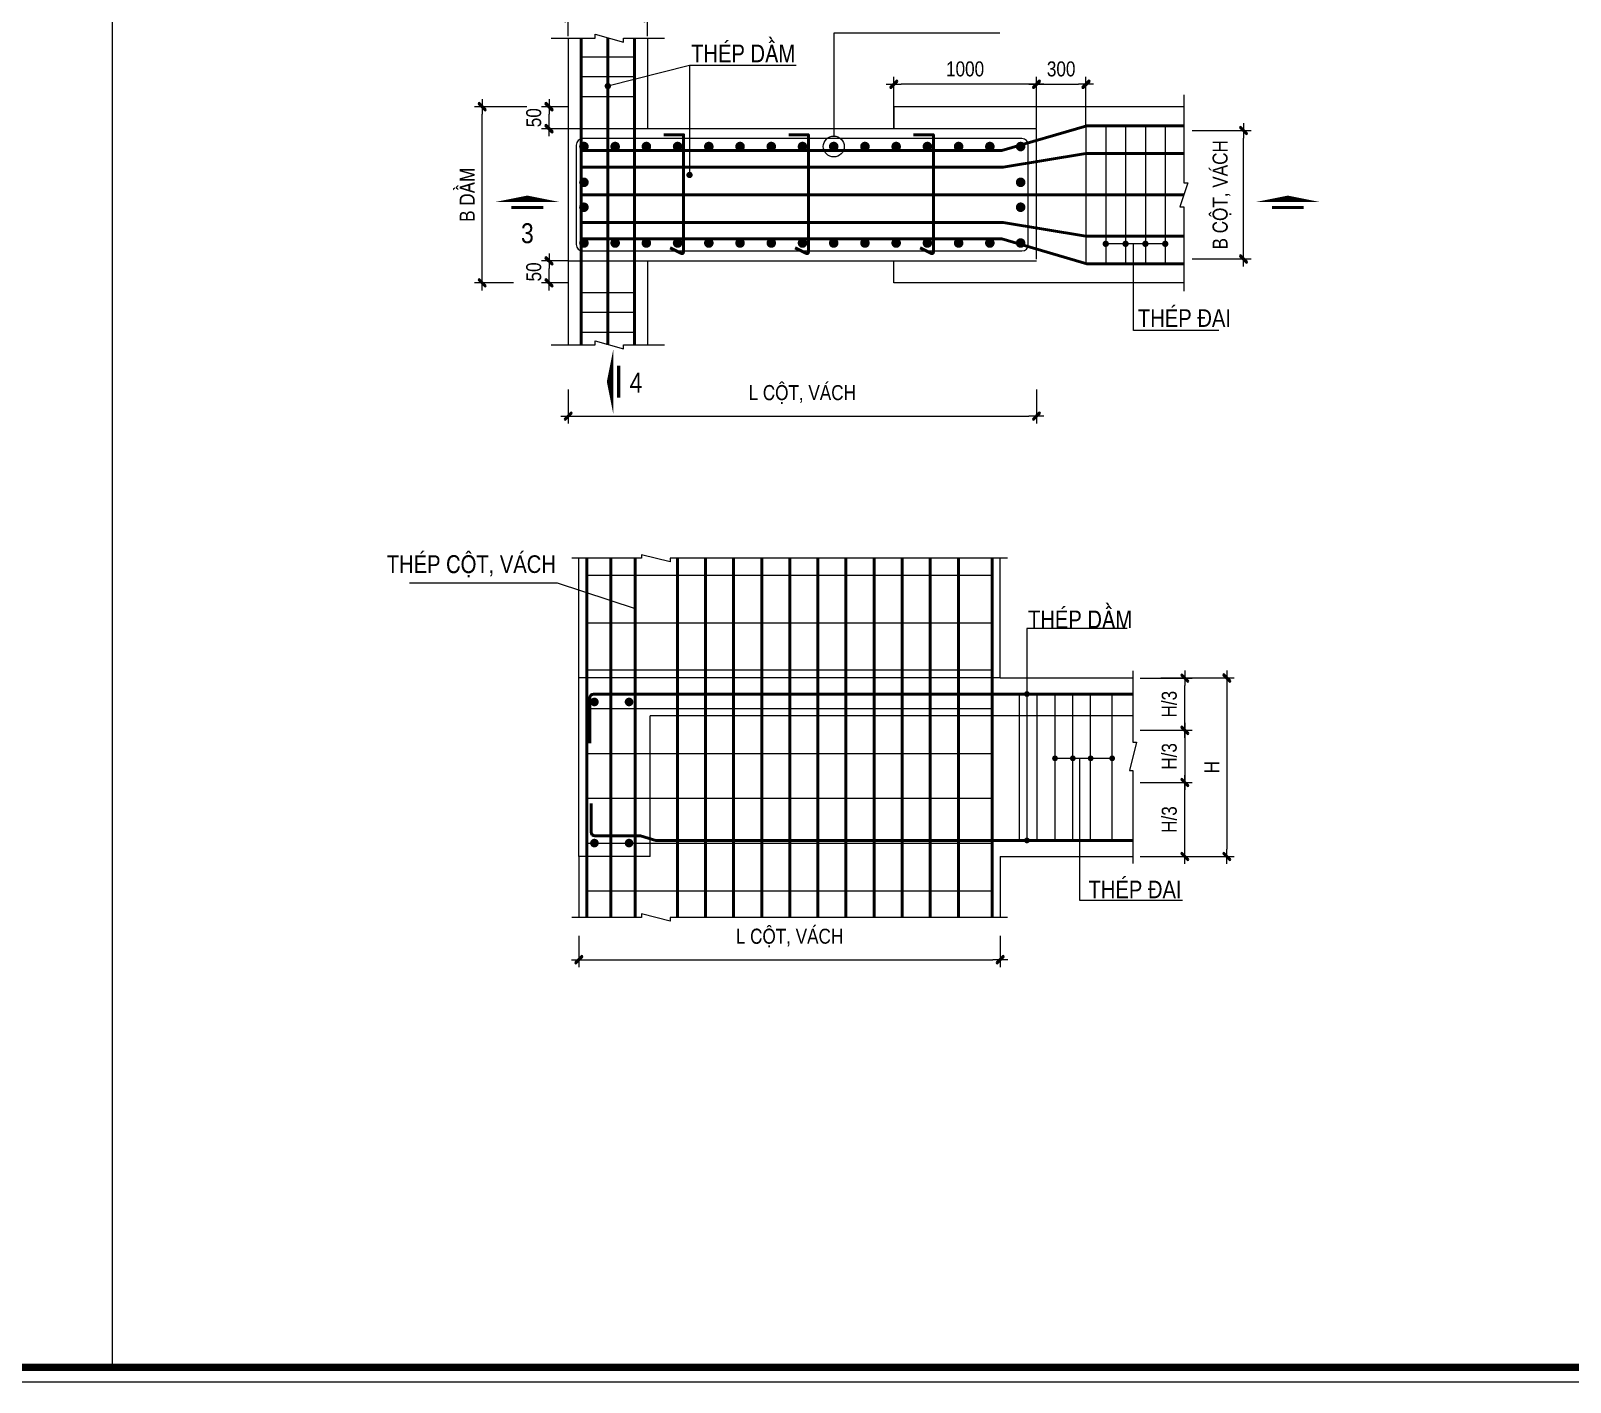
# Model space of a CAD drawing. Header units: millimetres. Extents: x -88960 to 836140, y 175458 to 320791.
# Drawn here: x 184125 to 204716, y 176958 to 195027 of the extents above; entities that cross this region are included whole.
import ezdxf
from ezdxf.enums import TextEntityAlignment as Align

# ---------------------------------------------------------------- set-up
doc = ezdxf.new("R2010")
doc.units = ezdxf.units.MM
doc.header["$LTSCALE"] = 1000
doc.linetypes.add('HIDDEN', pattern=[0.375, 0.25, -0.125])
doc.layers.get('0').update_dxf_attribs({"linetype": 'CONTINUOUS'})
doc.layers.get('DEFPOINTS').update_dxf_attribs({"linetype": 'CONTINUOUS'})
for name, color, linetype, lineweight in [('Ap0314_Kh', 253, 'CONTINUOUS', 15), ('CDAI', 6, 'CONTINUOUS', 25), ('CHUNHO', 1, 'CONTINUOUS', 13), ('CTHEP', 4, 'CONTINUOUS', 50), ('DBAO', 2, 'CONTINUOUS', 13), ('DBao1', 2, 'CONTINUOUS', 9), ('DGIONG', 4, 'CONTINUOUS', 13), ('HATCH', 253, 'CONTINUOUS', 5), ('KTH', 154, 'CONTINUOUS', 15), ('STICK', 1, 'CONTINUOUS', 9), ('TEXT', 1, 'CONTINUOUS', 15)]:
    doc.layers.add(name, color=color, linetype=linetype, lineweight=lineweight)
doc.layers.add('HIDDEN', color=9, linetype='HIDDEN')
doc.styles.add('Star-HelCon', font='VHELVCN_0.TTF')
doc.styles.add('TTP-HelCon', font='VHELVCN_0.TTF')
doc.dimstyles.new('Star-100', dxfattribs={"dimscale": 100, "dimtxt": 2, "dimasz": 1, "dimexe": 1, "dimexo": 0.0625, "dimgap": 0.09, "dimtad": 0, "dimtoh": 1, "dimdec": 4, "dimrnd": 1, "dimdsep": 46, "dimtxsty": 'Star-HelCon', "dimblk": 'Stick', "dimcen": 0.09, "dimdle": 1.5, "dimclrd": 256, "dimclre": 256, "dimclrt": 7, "dimadec": 0, "dimazin": 0, "dimtfac": 1, "dimtdec": 4, "dimtix": 1, "dimtmove": 0, "dimatfit": 3, "dimfxl": 0.18, "dimtvp": 1, "dimtolj": 1, "dimtzin": 0, "dimarcsym": 2})

# ---------------------------------------------------------------- blocks, each defined once
blk = doc.blocks.new('Stick')
at = {"layer": 'STICK'}
h = blk.add_hatch(color=256, dxfattribs=at)
edge = h.paths.add_edge_path()
edge.add_line((0.3, 0.5), (-0.5, -0.3))
edge.add_arc((-0.4, -0.4), 0.141, 135, 315)
edge.add_line((-0.3, -0.5), (0.5, 0.3))
edge.add_arc((0.4, 0.4), 0.141, 315, 495)
blk.add_line((1, 0), (-1, 0), dxfattribs=at)
blk.add_lwpolyline([(0.3, 0.5), (-0.5, -0.3, 1), (-0.3, -0.5), (0.5, 0.3, 1), (0.3, 0.5, 1)], format="xyb", dxfattribs=at)
blk = doc.blocks.new('*D808')
at = {"layer": 'DEFPOINTS', "color": 0, "transparency": 16777216}
for p in [(190162, 194012), (190768, 194012), (190588, 191656)]:
    blk.add_point(p, dxfattribs=at)
at = {"layer": 'KTH', "lineweight": -2, "transparency": 16777216}
for p, q in [((190761, 194012), (190062, 194012)), ((190162, 191756), (190162, 193912)), ((190582, 191656), (190062, 191656))]:
    blk.add_line(p, q, dxfattribs=at)
at = {"layer": 'KTH', "lineweight": -2, "transparency": 16777216, "xscale": 100, "yscale": 100, "zscale": 100}
for p, rotation in [((190162, 194012), 90), ((190162, 191656), 270)]:
    blk.add_blockref('Stick', p, dxfattribs=dict(at, rotation=rotation))
at = {"layer": 'KTH', "color": 7, "transparency": 16777216, "insert": (189962, 192834), "char_height": 200, "attachment_point": 5, "rotation": 90, "style": 'Star-HelCon'}
blk.add_mtext('\\A1;B DAÀM', dxfattribs=at)
blk = doc.blocks.new('*D809')
at = {"layer": 'DEFPOINTS', "color": 0, "transparency": 16777216}
for p in [(199653, 193693), (200347, 193693), (199653, 191976)]:
    blk.add_point(p, dxfattribs=at)
at = {"layer": 'KTH', "lineweight": -2, "transparency": 16777216}
for p, q in [((199660, 193693), (200447, 193693)), ((200347, 192076), (200347, 193593)), ((199660, 191976), (200447, 191976))]:
    blk.add_line(p, q, dxfattribs=at)
at = {"layer": 'KTH', "lineweight": -2, "transparency": 16777216, "xscale": 100, "yscale": 100, "zscale": 100}
for p, rotation in [((200347, 193693), 90), ((200347, 191976), 270)]:
    blk.add_blockref('Stick', p, dxfattribs=dict(at, rotation=rotation))
at = {"layer": 'KTH', "color": 7, "transparency": 16777216, "insert": (200058, 192834), "char_height": 200, "attachment_point": 5, "rotation": 90, "style": 'Star-HelCon'}
blk.add_mtext('\\A1;B COÄT, VAÙCH', dxfattribs=at)
blk = doc.blocks.new('*D810')
at = {"layer": 'DEFPOINTS', "color": 0, "transparency": 16777216}
for p in [(191313, 190237), (197576, 190237), (197576, 189875)]:
    blk.add_point(p, dxfattribs=at)
at = {"layer": 'KTH', "lineweight": -2, "transparency": 16777216}
for p, q in [((191313, 190230), (191313, 189775)), ((197576, 190230), (197576, 189775)), ((191413, 189875), (197476, 189875))]:
    blk.add_line(p, q, dxfattribs=at)
at = {"layer": 'KTH', "lineweight": -2, "transparency": 16777216, "xscale": 100, "yscale": 100, "zscale": 100, "rotation": 180}
blk.add_blockref('Stick', (191313, 189875), dxfattribs=at)
at = {"layer": 'KTH', "lineweight": -2, "transparency": 16777216, "xscale": 100, "yscale": 100, "zscale": 100}
blk.add_blockref('Stick', (197576, 189875), dxfattribs=at)
at = {"layer": 'KTH', "color": 7, "transparency": 16777216, "insert": (194444, 190164), "char_height": 200, "attachment_point": 5, "style": 'Star-HelCon'}
blk.add_mtext('\\A1;L COÄT, VAÙCH', dxfattribs=at)
blk = doc.blocks.new('*D811')
at = {"layer": 'DEFPOINTS', "color": 0, "transparency": 16777216}
for p in [(192374, 195201), (191313, 194948), (192374, 194948)]:
    blk.add_point(p, dxfattribs=at)
at = {"layer": 'KTH', "lineweight": -2, "transparency": 16777216}
for p, q in [((191313, 194954), (191313, 195301)), ((192374, 194954), (192374, 195301)), ((191413, 195201), (192274, 195201))]:
    blk.add_line(p, q, dxfattribs=at)
at = {"layer": 'KTH', "lineweight": -2, "transparency": 16777216, "xscale": 100, "yscale": 100, "zscale": 100, "rotation": 180}
blk.add_blockref('Stick', (191313, 195201), dxfattribs=at)
at = {"layer": 'KTH', "lineweight": -2, "transparency": 16777216, "xscale": 100, "yscale": 100, "zscale": 100}
blk.add_blockref('Stick', (192374, 195201), dxfattribs=at)
at = {"layer": 'KTH', "color": 7, "transparency": 16777216, "insert": (191843, 195401), "char_height": 200, "attachment_point": 5, "style": 'Star-HelCon'}
blk.add_mtext('\\A1;B DAÀM', dxfattribs=at)
blk = doc.blocks.new('*D812')
at = {"layer": 'DEFPOINTS', "color": 0, "transparency": 16777216}
for p in [(198958, 186372), (199561, 186372), (198958, 185674)]:
    blk.add_point(p, dxfattribs=at)
at = {"layer": 'KTH', "lineweight": -2, "transparency": 16777216}
for p, q in [((198964, 186372), (199661, 186372)), ((199561, 185774), (199561, 186272)), ((198964, 185674), (199661, 185674))]:
    blk.add_line(p, q, dxfattribs=at)
at = {"layer": 'KTH', "lineweight": -2, "transparency": 16777216, "xscale": 100, "yscale": 100, "zscale": 100}
for p, rotation in [((199561, 186372), 90), ((199561, 185674), 270)]:
    blk.add_blockref('Stick', p, dxfattribs=dict(at, rotation=rotation))
at = {"layer": 'KTH', "color": 7, "transparency": 16777216, "insert": (199354, 186023), "char_height": 200, "attachment_point": 5, "rotation": 90, "style": 'Star-HelCon'}
blk.add_mtext('\\A1;H/3', dxfattribs=at)
blk = doc.blocks.new('*D813')
at = {"layer": 'DEFPOINTS', "color": 0, "transparency": 16777216}
for p in [(199233, 186374), (199233, 183987), (200123, 183987)]:
    blk.add_point(p, dxfattribs=at)
at = {"layer": 'KTH', "lineweight": -2, "transparency": 16777216}
for p, q in [((199239, 186374), (200223, 186374)), ((200123, 186274), (200123, 184087)), ((199239, 183987), (200223, 183987))]:
    blk.add_line(p, q, dxfattribs=at)
at = {"layer": 'KTH', "lineweight": -2, "transparency": 16777216, "xscale": 100, "yscale": 100, "zscale": 100}
for p, rotation in [((200123, 186374), 90), ((200123, 183987), 270)]:
    blk.add_blockref('Stick', p, dxfattribs=dict(at, rotation=rotation))
at = {"layer": 'KTH', "color": 7, "transparency": 16777216, "insert": (199923, 185180), "char_height": 200, "attachment_point": 5, "rotation": 90, "style": 'Star-HelCon'}
blk.add_mtext('\\A1;H', dxfattribs=at)
blk = doc.blocks.new('*D814')
at = {"layer": 'DEFPOINTS', "color": 0, "transparency": 16777216}
for p in [(198958, 185674), (198958, 184976), (199561, 184976)]:
    blk.add_point(p, dxfattribs=at)
at = {"layer": 'KTH', "lineweight": -2, "transparency": 16777216}
for p, q in [((198964, 185674), (199661, 185674)), ((199561, 185574), (199561, 185076)), ((198964, 184976), (199661, 184976))]:
    blk.add_line(p, q, dxfattribs=at)
at = {"layer": 'KTH', "lineweight": -2, "transparency": 16777216, "xscale": 100, "yscale": 100, "zscale": 100}
for p, rotation in [((199561, 185674), 90), ((199561, 184976), 270)]:
    blk.add_blockref('Stick', p, dxfattribs=dict(at, rotation=rotation))
at = {"layer": 'KTH', "color": 7, "transparency": 16777216, "insert": (199354, 185325), "char_height": 200, "attachment_point": 5, "rotation": 90, "style": 'Star-HelCon'}
blk.add_mtext('\\A1;H/3', dxfattribs=at)
blk = doc.blocks.new('*D815')
at = {"layer": 'DEFPOINTS', "color": 0, "transparency": 16777216}
for p in [(198958, 184976), (199561, 184976), (198958, 183987)]:
    blk.add_point(p, dxfattribs=at)
at = {"layer": 'KTH', "lineweight": -2, "transparency": 16777216}
for p, q in [((198964, 184976), (199661, 184976)), ((199561, 184087), (199561, 184876)), ((198964, 183987), (199661, 183987))]:
    blk.add_line(p, q, dxfattribs=at)
at = {"layer": 'KTH', "lineweight": -2, "transparency": 16777216, "xscale": 100, "yscale": 100, "zscale": 100}
for p, rotation in [((199561, 184976), 90), ((199561, 183987), 270)]:
    blk.add_blockref('Stick', p, dxfattribs=dict(at, rotation=rotation))
at = {"layer": 'KTH', "color": 7, "transparency": 16777216, "insert": (199354, 184481), "char_height": 200, "attachment_point": 5, "rotation": 90, "style": 'Star-HelCon'}
blk.add_mtext('\\A1;H/3', dxfattribs=at)
blk = doc.blocks.new('DauCat1')
at = {"layer": 'DBao1'}
blk.add_lwpolyline([(0, -150, 0, 800, 0), (0, -70, 800, 800, 0)], format="xyseb", dxfattribs=at)
at = {"layer": 'DBao1', "const_width": 40}
blk.add_lwpolyline([(-200, 0), (200, 0)], dxfattribs=at)
blk = doc.blocks.new('*D816')
at = {"layer": 'DEFPOINTS', "color": 0, "transparency": 16777216}
for p in [(191456, 182933), (197092, 182933), (197092, 182607)]:
    blk.add_point(p, dxfattribs=at)
at = {"layer": 'KTH', "lineweight": -2, "transparency": 16777216}
for p, q in [((191456, 182926), (191456, 182507)), ((197092, 182926), (197092, 182507)), ((191556, 182607), (196992, 182607))]:
    blk.add_line(p, q, dxfattribs=at)
at = {"layer": 'KTH', "lineweight": -2, "transparency": 16777216, "xscale": 100, "yscale": 100, "zscale": 100, "rotation": 180}
blk.add_blockref('Stick', (191456, 182607), dxfattribs=at)
at = {"layer": 'KTH', "lineweight": -2, "transparency": 16777216, "xscale": 100, "yscale": 100, "zscale": 100}
blk.add_blockref('Stick', (197092, 182607), dxfattribs=at)
at = {"layer": 'KTH', "color": 7, "transparency": 16777216, "insert": (194274, 182896), "char_height": 200, "attachment_point": 5, "style": 'Star-HelCon'}
blk.add_mtext('\\A1;L COÄT, VAÙCH', dxfattribs=at)
blk = doc.blocks.new('*D838')
at = {"layer": 'DEFPOINTS', "color": 0, "transparency": 16777216}
for p in [(198239, 194312), (197576, 193718), (198239, 193758)]:
    blk.add_point(p, dxfattribs=at)
at = {"layer": 'KTH', "lineweight": -2, "transparency": 16777216}
for p, q in [((197576, 193724), (197576, 194412)), ((198239, 193764), (198239, 194412)), ((197676, 194312), (198139, 194312))]:
    blk.add_line(p, q, dxfattribs=at)
at = {"layer": 'KTH', "lineweight": -2, "transparency": 16777216, "xscale": 100, "yscale": 100, "zscale": 100, "rotation": 180}
blk.add_blockref('Stick', (197576, 194312), dxfattribs=at)
at = {"layer": 'KTH', "lineweight": -2, "transparency": 16777216, "xscale": 100, "yscale": 100, "zscale": 100}
blk.add_blockref('Stick', (198239, 194312), dxfattribs=at)
at = {"layer": 'KTH', "color": 7, "transparency": 16777216, "insert": (197907, 194516), "char_height": 200, "attachment_point": 5, "style": 'Star-HelCon'}
blk.add_mtext('\\A1;300', dxfattribs=at)
blk = doc.blocks.new('*D817')
at = {"layer": 'DEFPOINTS', "color": 0, "transparency": 16777216}
for p in [(191057, 191950), (191313, 191950), (191313, 191656)]:
    blk.add_point(p, dxfattribs=at)
at = {"layer": 'KTH', "lineweight": -2, "transparency": 16777216}
for p, q in [((191307, 191950), (190957, 191950)), ((191057, 191756), (191057, 191850)), ((191307, 191656), (190957, 191656))]:
    blk.add_line(p, q, dxfattribs=at)
at = {"layer": 'KTH', "lineweight": -2, "transparency": 16777216, "xscale": 100, "yscale": 100, "zscale": 100}
for p, rotation in [((191057, 191950), 90), ((191057, 191656), 270)]:
    blk.add_blockref('Stick', p, dxfattribs=dict(at, rotation=rotation))
at = {"layer": 'KTH', "color": 7, "transparency": 16777216, "insert": (190853, 191803), "char_height": 200, "attachment_point": 5, "rotation": 90, "style": 'Star-HelCon'}
blk.add_mtext('\\A1;50', dxfattribs=at)
blk = doc.blocks.new('*D839')
at = {"layer": 'DEFPOINTS', "color": 0, "transparency": 16777216}
for p in [(191057, 194012), (191313, 194012), (191313, 193718)]:
    blk.add_point(p, dxfattribs=at)
at = {"layer": 'KTH', "lineweight": -2, "transparency": 16777216}
for p, q in [((191307, 194012), (190957, 194012)), ((191057, 193818), (191057, 193912)), ((191307, 193718), (190957, 193718))]:
    blk.add_line(p, q, dxfattribs=at)
at = {"layer": 'KTH', "lineweight": -2, "transparency": 16777216, "xscale": 100, "yscale": 100, "zscale": 100}
for p, rotation in [((191057, 194012), 90), ((191057, 193718), 270)]:
    blk.add_blockref('Stick', p, dxfattribs=dict(at, rotation=rotation))
at = {"layer": 'KTH', "color": 7, "transparency": 16777216, "insert": (190853, 193865), "char_height": 200, "attachment_point": 5, "rotation": 90, "style": 'Star-HelCon'}
blk.add_mtext('\\A1;50', dxfattribs=at)
blk = doc.blocks.new('*D840')
at = {"layer": 'DEFPOINTS', "color": 0, "transparency": 16777216}
for p in [(195668, 194312), (195668, 193718), (197576, 193718)]:
    blk.add_point(p, dxfattribs=at)
at = {"layer": 'KTH', "lineweight": -2, "transparency": 16777216}
for p, q in [((195668, 193724), (195668, 194412)), ((197576, 193724), (197576, 194412)), ((197476, 194312), (195768, 194312))]:
    blk.add_line(p, q, dxfattribs=at)
at = {"layer": 'KTH', "lineweight": -2, "transparency": 16777216, "xscale": 100, "yscale": 100, "zscale": 100, "rotation": 180}
blk.add_blockref('Stick', (195668, 194312), dxfattribs=at)
at = {"layer": 'KTH', "lineweight": -2, "transparency": 16777216, "xscale": 100, "yscale": 100, "zscale": 100}
blk.add_blockref('Stick', (197576, 194312), dxfattribs=at)
at = {"layer": 'KTH', "color": 7, "transparency": 16777216, "insert": (196622, 194516), "char_height": 200, "attachment_point": 5, "style": 'Star-HelCon'}
blk.add_mtext('\\A1;1000', dxfattribs=at)
blk = doc.blocks.new('CHG_XX_Khung ten')
blk.add_lwpolyline([(15, 579), (826, 579), (826, 15), (15, 15)], close=True)
at = {"color": 4, "linetype": 'Continuous', "const_width": 1}
blk.add_lwpolyline([(17, 577), (824, 577), (824, 17), (17, 17)], close=True, dxfattribs=at)

msp = doc.modelspace()

# ---------------------------------------------------------------- linework, layer by layer
at = {"layer": 'CDAI'}
for p, q in [((192201.25855, 194675.36985), (191485.6788, 194675.36985)), ((192201.25855, 194410.18485), (191485.6788, 194410.18485)), ((192201.25855, 194144.99985), (191485.6788, 194144.99985)), ((197382.36552, 193584.76131), (191506.31606, 193584.76131)), ((191421.06927, 193499.51452), (191421.06927, 192168.83768)), ((197467.61231, 192168.83768), (197467.61231, 193499.51452)), ((191506.31606, 192083.5909), (197382.36552, 192083.5909)), ((192201.25855, 191523.35236), (191485.6788, 191523.35236)), ((192201.25855, 191258.16736), (191485.6788, 191258.16736)), ((192201.25855, 190992.98236), (191485.6788, 190992.98236))]:
    msp.add_line(p, q, dxfattribs=at)
at = {"layer": 'CDAI', "ltscale": 5}
for p, q in [((198238.54541, 193758.20204), (198238.54541, 191913.37762)), ((198503.73041, 193758.20204), (198503.73041, 191910.15016)), ((198768.91541, 193758.20204), (198768.91541, 191910.15016)), ((199034.10041, 193758.20204), (199034.10041, 191910.15016)), ((199299.28541, 193758.20204), (199299.28541, 191910.15016)), ((191563.02384, 187750.23442), (196985.73205, 187750.23442)), ((191563.02384, 187109.11143), (196985.73205, 187109.11143)), ((191563.02384, 186483.96992), (196985.73205, 186483.96992)), ((197347.79257, 184201.69213), (197347.79257, 186158.75743)), ((197586.27824, 184201.69213), (197586.27824, 186158.75743)), ((197824.7639, 184201.69213), (197824.7639, 186158.75743)), ((198063.24957, 184201.69213), (198063.24957, 186158.75743)), ((198301.73524, 184201.69213), (198301.73524, 186158.75743)), ((198589.44313, 184201.69213), (198589.44313, 186158.75743)), ((191563.02384, 185964.23686), (196985.73205, 185964.23686)), ((191563.02384, 185364.84542), (196985.73205, 185364.84542)), ((191563.02384, 184765.45397), (196985.73205, 184765.45397)), ((191563.02384, 184166.06253), (196985.73205, 184166.06253)), ((191563.02384, 183529.66864), (196985.73205, 183529.66864))]:
    msp.add_line(p, q, dxfattribs=at)
at = {"layer": 'CDAI'}
for centre, start, end in [((191506.31606, 193499.51452), 90, 180), ((197382.36552, 193499.51452), 0, 90), ((191506.31606, 192168.83768), 180, 270), ((197382.36552, 192168.83768), 270, 0)]:
    msp.add_arc(centre, 85.24678, start, end, dxfattribs=at)
at = {"layer": 'CTHEP'}
for p, q in [((191485.6788, 194927.00761), (191485.6788, 190827.25286)), ((191843.46867, 194927.00761), (191843.46867, 190827.25286)), ((192201.25855, 194927.00761), (192201.25855, 190827.25286)), ((198248.63199, 193758.20204), (197114.11952, 193424.68535)), ((199548.17793, 193758.20204), (198248.63199, 193758.20204)), ((197114.11952, 193424.68535), (191485.6788, 193424.68535)), ((198238.54541, 193386.94304), (197131.41618, 193205.4351)), ((199548.17793, 193386.94304), (198238.54541, 193386.94304)), ((197131.41618, 193205.4351), (191485.6788, 193205.4351)), ((199548.17793, 192834.1761), (191485.6788, 192834.1761)), ((197131.41618, 192462.9171), (191485.6788, 192462.9171)), ((198238.54541, 192281.40916), (197131.41618, 192462.9171)), ((197114.11952, 192243.66686), (191485.6788, 192243.66686)), ((198248.63199, 191910.15016), (197114.11952, 192243.66686)), ((199548.17793, 192281.40916), (198238.54541, 192281.40916)), ((199548.17793, 191910.15016), (198248.63199, 191910.15016)), ((198867.83137, 186158.75743), (191650.98987, 186158.75743)), ((191603.25657, 186111.02413), (191603.25657, 185503.91665)), ((191621.16527, 184312.08187), (191621.16527, 184696.7891)), ((191668.89857, 184264.34857), (192281.12812, 184264.34857)), ((192486.6702, 184201.69213), (192281.12812, 184264.34857)), ((192486.6702, 184201.69213), (198867.83137, 184201.69213))]:
    msp.add_line(p, q, dxfattribs=at)
for points in [[(192678.80507, 192125.42351), (192821.433, 192051.56514, 0.6250265827), (192856.14504, 192068.48562), (192856.14504, 193636.71225), (192592.37931, 193636.71225)], [(194349.44077, 192125.42351), (194492.0687, 192051.56514, 0.6250265827), (194526.78074, 192068.48562), (194526.78074, 193636.71225), (194263.01501, 193636.71225)], [(196020.07647, 192125.42351), (196162.7044, 192051.56514, 0.6250265827), (196197.41643, 192068.48562), (196197.41643, 193636.71225), (195933.65071, 193636.71225)]]:
    msp.add_lwpolyline(points, format="xyb", dxfattribs=at)
for points, const_width in [([(191555.59406, 193479.29223, 1), (191491.65897, 193479.29223, 1)], 63.93509), ([(191973.25298, 193479.29223, 1), (191909.31789, 193479.29223, 1)], 63.93509), ([(192390.91191, 193479.29223, 1), (192326.97682, 193479.29223, 1)], 63.93509), ([(192808.57083, 193479.29223, 1), (192744.63574, 193479.29223, 1)], 63.93509), ([(193226.22976, 193479.29223, 1), (193162.29467, 193479.29223, 1)], 63.93509), ([(193643.88868, 193479.29223, 1), (193579.95359, 193479.29223, 1)], 63.93509), ([(194061.54761, 193479.29223, 1), (193997.61252, 193479.29223, 1)], 63.93509), ([(194479.20653, 193479.29223, 1), (194415.27144, 193479.29223, 1)], 63.93509), ([(194896.86545, 193479.29223, 1), (194832.93037, 193479.29223, 1)], 63.93509), ([(195314.52438, 193479.29223, 1), (195250.58929, 193479.29223, 1)], 63.93509), ([(195732.1833, 193479.29223, 1), (195668.24822, 193479.29223, 1)], 63.93509), ([(196149.84223, 193479.29223, 1), (196085.90714, 193479.29223, 1)], 63.93509), ([(196567.50115, 193479.29223, 1), (196503.56607, 193479.29223, 1)], 63.93509), ([(196985.16008, 193479.29223, 1), (196921.22499, 193479.29223, 1)], 63.93509), ([(197333.08752, 193479.29223, -1), (197397.02261, 193479.29223, -1)], 63.93509), ([(191555.59406, 193000.67598, 1), (191491.65897, 193000.67598, 1)], 63.93509), ([(197333.08752, 193000.67598, -1), (197397.02261, 193000.67598, -1)], 63.93509), ([(191555.59406, 192667.67623, -1), (191491.65897, 192667.67623, -1)], 63.93509), ([(197333.08752, 192667.67623, 1), (197397.02261, 192667.67623, 1)], 63.93509), ([(191555.59406, 192189.05997, -1), (191491.65897, 192189.05997, -1)], 63.93509), ([(191973.25298, 192189.05997, -1), (191909.31789, 192189.05997, -1)], 63.93509), ([(192390.91191, 192189.05997, -1), (192326.97682, 192189.05997, -1)], 63.93509), ([(192808.57083, 192189.05997, -1), (192744.63574, 192189.05997, -1)], 63.93509), ([(193226.22976, 192189.05997, -1), (193162.29467, 192189.05997, -1)], 63.93509), ([(193643.88868, 192189.05997, -1), (193579.95359, 192189.05997, -1)], 63.93509), ([(194061.54761, 192189.05997, -1), (193997.61252, 192189.05997, -1)], 63.93509), ([(194479.20653, 192189.05997, -1), (194415.27144, 192189.05997, -1)], 63.93509), ([(194896.86545, 192189.05997, -1), (194832.93037, 192189.05997, -1)], 63.93509), ([(195314.52438, 192189.05997, -1), (195250.58929, 192189.05997, -1)], 63.93509), ([(195732.1833, 192189.05997, -1), (195668.24822, 192189.05997, -1)], 63.93509), ([(196149.84223, 192189.05997, -1), (196085.90714, 192189.05997, -1)], 63.93509), ([(196567.50115, 192189.05997, -1), (196503.56607, 192189.05997, -1)], 63.93509), ([(196985.16008, 192189.05997, -1), (196921.22499, 192189.05997, -1)], 63.93509), ([(197333.08752, 192189.05997, 1), (197397.02261, 192189.05997, 1)], 63.93509), ([(191692.66616, 186052.92158, 1), (191635.12458, 186052.92158, 1)], 57.54158), ([(192155.82457, 186052.92158, 1), (192098.28299, 186052.92158, 1)], 57.54158), ([(191692.66616, 184166.06253, 1), (191635.12458, 184166.06253, 1)], 57.54158), ([(192155.82457, 184166.06253, 1), (192098.28299, 184166.06253, 1)], 57.54158)]:
    msp.add_lwpolyline(points, format="xyb", close=True, dxfattribs=dict(at, const_width=const_width))
for points in [[(191563.02384, 187974.35784), (191563.02384, 183171.33675)], [(191885.03473, 187974.35784), (191885.03473, 183171.33675)], [(192207.04562, 187974.35784), (192207.04562, 183171.33675)], [(192773.41419, 187974.35784), (192773.41419, 183171.33675)], [(193149.30723, 187974.35784), (193149.30723, 183171.33675)], [(193525.20026, 187974.35784), (193525.20026, 183171.33675)], [(193901.09329, 187974.35784), (193901.09329, 183171.33675)], [(194276.98632, 187974.35784), (194276.98632, 183171.33675)], [(194652.87935, 187974.35784), (194652.87935, 183171.33675)], [(195028.77239, 187974.35784), (195028.77239, 183171.33675)], [(195404.66542, 187974.35784), (195404.66542, 183171.33675)], [(195780.55845, 187974.35784), (195780.55845, 183171.33675)], [(196156.45148, 187974.35784), (196156.45148, 183171.33675)], [(196532.34452, 187974.35784), (196532.34452, 183171.33675)], [(196985.73205, 187974.35784), (196985.73205, 183171.33675)]]:
    msp.add_lwpolyline(points, dxfattribs=at)
for centre, start, end in [((191650.98987, 186111.02413), 90, 180), ((191668.89857, 184312.08187), 180, 270)]:
    msp.add_arc(centre, 47.7333, start, end, dxfattribs=at)
at = {"layer": 'DBAO'}
for p, q in [((185211.62186, 233158.03182), (185211.62186, 177157.92235)), ((191313.09867, 194927.00761), (191313.09867, 194012.40735)), ((192373.83867, 194927.00761), (192373.83867, 193718.07181)), ((191313.09867, 194012.40735), (191313.09867, 191655.94486)), ((192373.83867, 191950.2804), (192373.83867, 190827.25286)), ((195668.38788, 191655.94486), (195668.38788, 191950.2804)), ((191313.09867, 191655.94486), (191313.09867, 190827.25286)), ((199548.17793, 191655.94486), (195668.38788, 191655.94486)), ((191456.26004, 183986.89228), (191456.26004, 186373.55728)), ((197092.49585, 186373.55728), (198867.83137, 186373.55728)), ((197092.49585, 183986.89228), (198867.83137, 183986.89228))]:
    msp.add_line(p, q, dxfattribs=at)
for points in [[(191084.69386, 194927.00761), (191672.76135, 194927.00761), (191672.76135, 194980.04461), (192051.65827, 194873.97061), (192051.65827, 194927.00761), (192600.10566, 194927.00761)], [(199548.17793, 194012.40735), (195668.38788, 194012.40735), (195668.38788, 193718.07181)], [(199548.17793, 194170.29456), (199548.17793, 192994.15956), (199601.21493, 192994.15956), (199495.14093, 192674.19265), (199548.17793, 192674.19265), (199548.17793, 191544.14761)], [(191084.69386, 190827.25286), (191672.76135, 190827.25286), (191672.76135, 190880.28986), (192051.65827, 190774.21586), (192051.65827, 190827.25286), (192600.10566, 190827.25286)], [(197187.96245, 187974.35784), (192675.3124, 187974.35784), (192675.3124, 187926.62454), (192293.446, 188022.09114), (192293.446, 187974.35784), (191360.79344, 187974.35784)], [(191456.26004, 186373.55728), (191456.26004, 186373.55728), (191456.26004, 187974.35784)], [(197092.49585, 186373.55728), (197092.49585, 187974.35784)], [(198867.83137, 186469.02388), (198867.83137, 185516.44689), (198915.56467, 185516.44689), (198820.09807, 185134.58049), (198867.83137, 185134.58049), (198867.83137, 183891.42568)], [(191456.26004, 183986.89228), (191456.26004, 183171.33675)], [(197092.49585, 183986.89228), (197092.49585, 183171.33675)], [(197187.96245, 183171.33675), (192675.3124, 183171.33675), (192675.3124, 183123.60345), (192293.446, 183219.07005), (192293.446, 183171.33675), (191360.79344, 183171.33675)]]:
    msp.add_lwpolyline(points, dxfattribs=at)
at = {"layer": 'DBAO', "linetype": 'HIDDEN', "ltscale": 2000}
msp.add_lwpolyline([(197575.58291, 191975.6203), (197575.58291, 193718.07181), (191313.09867, 193718.07181), (191313.09867, 191950.2804), (197575.58291, 191950.2804)], dxfattribs=at)
at = {"layer": 'DGIONG'}
for p, q in [((192936.01267, 194563.39831), (191843.46867, 194287.28616)), ((192936.01267, 194563.39831), (192936.01267, 193099.2931)), ((199299.28541, 192178.41465), (198503.93133, 192178.41465)), ((191163.87992, 187644.42517), (192207.04562, 187301.30167)), ((197449.27048, 187034.99042), (197449.27048, 184189.7043)), ((198589.44313, 185299.13644), (197824.7639, 185299.13644))]:
    msp.add_line(p, q, dxfattribs=at)
at = {"layer": 'DGIONG', "linetype": 'ByBlock'}
for p, q in [((189192.05415, 187644.42517), (191163.87992, 187644.42517)), ((198788.7067, 187034.99042), (197449.27048, 187034.99042))]:
    msp.add_line(p, q, dxfattribs=at)
for points in [[(197087.27048, 194993.16525), (194865.67899, 194993.16525), (194865.67899, 193619.10371)], [(194360.49373, 194563.39831), (192936.01267, 194563.39831)], [(200017.77816, 191020.363), (198874.06176, 191020.363), (198874.06176, 192178.41465)], [(199529.62089, 183400.21391), (198157.88129, 183400.21391), (198157.88129, 185299.13644)]]:
    msp.add_lwpolyline(points, dxfattribs=at)
at = {"layer": 'DGIONG'}
for points, const_width in [([(191822.25387, 194287.28616, 1), (191864.68347, 194287.28616, 1)], 42.4296), ([(192957.22747, 193099.2931, -1), (192914.79787, 193099.2931, -1)], 42.4296), ([(198482.51561, 192178.41465, 1), (198524.94521, 192178.41465, 1)], 42.4296), ([(198747.70061, 192178.41465, 1), (198790.13021, 192178.41465, 1)], 42.4296), ([(199012.68468, 192178.41465, 1), (199055.11428, 192178.41465, 1)], 42.4296), ([(199278.07061, 192178.41465, 1), (199320.50021, 192178.41465, 1)], 42.4296), ([(197430.17716, 186158.75743, 1), (197468.3638, 186158.75743, 1)], 38.18664), ([(197805.67058, 185299.13644, 1), (197843.85722, 185299.13644, 1)], 38.18664), ([(198044.15625, 185299.13644, 1), (198082.34289, 185299.13644, 1)], 38.18664), ([(198282.64192, 185299.13644, 1), (198320.82856, 185299.13644, 1)], 38.18664), ([(198570.34981, 185299.13644, 1), (198608.53645, 185299.13644, 1)], 38.18664), ([(197430.17716, 184201.69213, 1), (197468.3638, 184201.69213, 1)], 38.18664)]:
    msp.add_lwpolyline(points, format="xyb", close=True, dxfattribs=dict(at, const_width=const_width))
msp.add_circle((194865.67899, 193479.29223), 139.81147, dxfattribs=at)
at = {"layer": 'HIDDEN', "ltscale": 1000}
for p, q in [((197092.49585, 186373.55728), (191456.26004, 186373.55728)), ((198867.83137, 185868.80651), (192410.92604, 185868.80651)), ((192410.92604, 183986.89228), (192410.92604, 185868.80651)), ((192410.92604, 183986.89228), (191456.26004, 183986.89228))]:
    msp.add_line(p, q, dxfattribs=at)

# ---------------------------------------------------------------- block references
at = {"layer": 'HATCH', "xscale": -1.060740000027441, "yscale": 1.060740000027441, "zscale": 1.06074}
for p, rotation in [((190766.92815, 192664.40858), 180), ((200940.13299, 192664.40858), 180), ((191989.01288, 190335.3231), 270)]:
    msp.add_blockref('DauCat1', p, dxfattribs=dict(at, rotation=rotation))

# ---------------------------------------------------------------- texts
at = {"layer": 'CHUNHO', "style": 'Star-HelCon'}
for s, p in [('THEÙP DAÀM', (193653.48803, 194777.41887)), ('THEÙP ÑAI', (199556.38153, 191216.75915)), ('THEÙP COÄT, VAÙCH', (190017.29, 187896.96919)), ('THEÙP DAÀM', (198159.96132, 187210.98912)), ('THEÙP ÑAI', (198895.3641, 183576.97044))]:
    msp.add_text(s, height=235.72, dxfattribs=at).set_placement(p, align=Align.MIDDLE)
at = {"layer": 'TEXT', "style": 'TTP-HelCon'}
for s, p in [('3', (190766.92815, 192187.07558)), ('4', (192219.27796, 190188.77352))]:
    msp.add_text(s, height=266.8454, dxfattribs=at).set_placement(p, align=Align.CENTER)

# ---------------------------------------------------------------- dimensions: what is measured, and where the dimension line sits
at = {"layer": 'KTH'}
dim = msp.add_aligned_dim(p1=(191313.09867, 194947.8306), p2=(192373.83867, 194947.8306), distance=252.89547, text='B DAÀM', dimstyle='Star-100', dxfattribs=at)
dim.commit()
dim.dimension.update_dxf_attribs({"geometry": '*D811', "text_midpoint": (191843.46867, 195400.99274)})
for base, p1, p2, text, picture, middle in [((195668.38788, 194311.92394), (197575.58291, 193718.07181), (195668.38788, 193718.07181), '1000', '*D840', (196621.9854, 194516.19061)), ((198238.54541, 194311.92394), (197575.58291, 193718.07181), (198238.54541, 193758.20204), '300', '*D838', (197907.06416, 194516.19061)), ((197575.58291, 189874.84402), (191313.09867, 190236.67189), (197575.58291, 190236.67189), 'L COÄT, VAÙCH', '*D810', (194444.34079, 190164.44402)), ((197092.49585, 182606.88598), (191456.26004, 182932.53106), (197092.49585, 182932.53106), 'L COÄT, VAÙCH', '*D816', (194274.37795, 182896.48598))]:
    dim = msp.add_linear_dim(base=base, p1=p1, p2=p2, text=text, dimstyle='Star-100', dxfattribs=at)
    dim.commit()
    dim.dimension.update_dxf_attribs({"geometry": picture, "text_midpoint": middle})
for base, p1, p2, angle, text, picture, middle in [((190162.24634, 194012.40735), (190588.48025, 191655.94486), (190767.63561, 194012.40735), 270, 'B DAÀM', '*D808', (189961.97967, 192834.1761)), ((191057.33107, 194012.40735), (191313.09867, 193718.07181), (191313.09867, 194012.40735), 90, '50', '*D839', (190853.0644, 193865.23958)), ((200347.35238, 193692.73191), (199653.47848, 191975.6203), (199653.47848, 193692.73191), 270, 'B COÄT, VAÙCH', '*D809', (200057.75238, 192834.1761)), ((191057.33107, 191950.2804), (191313.09867, 191655.94486), (191313.09867, 191950.2804), 90, '50', '*D817', (190853.0644, 191803.11263)), ((199561.16012, 186372.37988), (198957.93021, 185673.59711), (198957.93021, 186372.37988), 90, 'H/3', '*D812', (199353.69346, 186022.9885)), ((200123.1618, 183986.89228), (199233.04991, 186373.55728), (199233.04991, 183986.89228), 90, 'H', '*D813', (199923.1618, 185180.22478)), ((199561.16012, 184975.77336), (198957.93021, 185674.07662), (198957.93021, 184975.77336), 90, 'H/3', '*D814', (199353.69346, 185324.92499)), ((199561.16012, 184975.77336), (198957.93021, 183986.89228), (198957.93021, 184975.77336), 90, 'H/3', '*D815', (199353.69346, 184481.33282))]:
    dim = msp.add_linear_dim(base=base, p1=p1, p2=p2, angle=angle, text=text, dimstyle='Star-100', dxfattribs=at)
    dim.commit()
    dim.dimension.update_dxf_attribs({"geometry": picture, "text_midpoint": middle})

# ---------------------------------------------------------------- next in the draw order: block references
at = {"layer": 'Ap0314_Kh', "xscale": 100, "yscale": 100, "zscale": 100}
msp.add_blockref('CHG_XX_Khung ten', (163340.32163, 175457.91904), dxfattribs=at)

doc.saveas('drawing.dxf')
